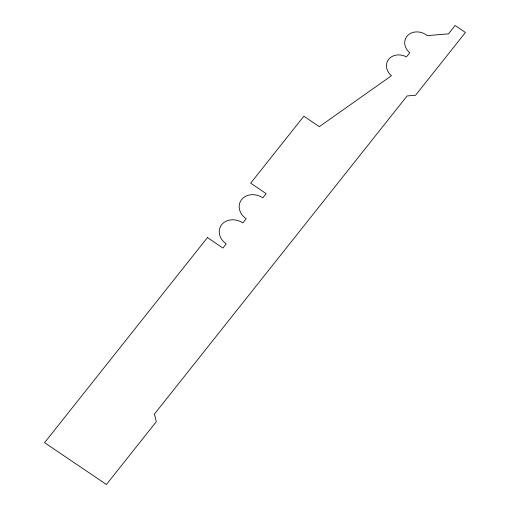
<?xml version="1.0" encoding="UTF-8"?>
<svg xmlns="http://www.w3.org/2000/svg" width="510" height="510" viewBox="0 0 510 510"><rect width="100%" height="100%" fill="white"/><g stroke="black" fill="none" stroke-linecap="round" stroke-linejoin="round"><path stroke-width="0.76" d="M207.455 237.577L44.574 442.667L106.418 484.5L156.283 421.719L154.453 414.05L407.088 95.95L415.567 95.255L465.426 32.474L455.124 25.5L448.475 33.87L427.278 35.617A14.197 11.972 22.8 0 0 407.809 35.33A14.197 11.972 22.8 0 0 409.74 52.709L406.419 56.897A14.204 11.979 22.8 0 0 388.633 59.338A14.204 11.979 22.8 0 0 391.457 75.729L319.317 126.658L303.858 116.203L250.671 183.166L266.131 193.628L262.809 197.81A15.676 13.222 22.8 0 0 241.612 199.563A15.676 13.222 22.8 0 0 246.183 218.739L242.862 222.927A15.676 13.222 22.8 0 0 221.665 224.674A15.676 13.222 22.8 0 0 226.242 243.85L222.915 248.038L207.455 237.577"/></g></svg>
